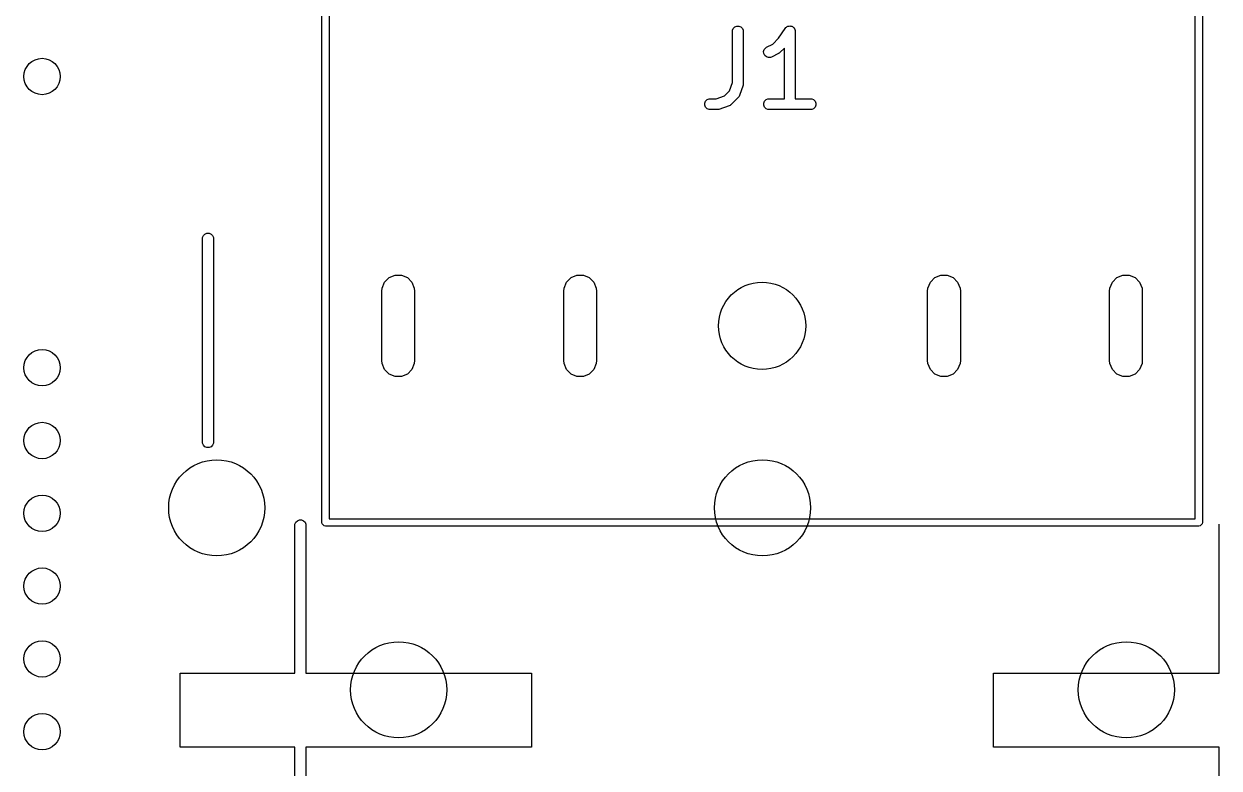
# Model space of a CAD drawing. Extents: x 0.58 to 7.69, y -5.21 to -0.56.
# Drawn here: x 3.144 to 3.79, y -1.401 to -0.998 of the extents above; entities that cross this region are included whole.
import ezdxf

# ---------------------------------------------------------------- set-up
doc = ezdxf.new("R2010")
doc.units = 0
doc.header["$MEASUREMENT"] = 0
doc.layers.add('BLACK', color=7, linetype='CONTINUOUS')

msp = doc.modelspace()

# ---------------------------------------------------------------- linework, layer by layer
at = {"layer": 'BLACK', "linetype": 'CONTINUOUS'}
for p, q in [((3.3049, -1.26772), (3.3049, -0.83465)), ((3.30884, -0.83661), (3.30884, -1.26575)), ((3.77734, -1.26575), (3.77734, -0.83661)), ((3.78128, -0.83465), (3.78128, -1.26772)), ((3.52701, -1.00216), (3.52707, -1.00158)), ((3.52701, -1.0298), (3.52701, -1.00216)), ((3.52707, -1.00158), (3.52751, -1.00052)), ((3.52751, -1.00052), (3.52833, -0.9997)), ((3.52833, -0.9997), (3.52939, -0.99926)), ((3.52939, -0.99926), (3.53054, -0.99926)), ((3.53054, -0.99926), (3.53161, -0.9997)), ((3.53161, -0.9997), (3.53242, -1.00052)), ((3.53242, -1.00052), (3.53286, -1.00158)), ((3.53286, -1.00158), (3.53292, -1.00216)), ((3.53292, -1.00216), (3.53292, -1.03028)), ((3.55204, -1.0059), (3.55563, -1.00052)), ((3.55563, -1.00052), (3.55563, -1.00052)), ((3.55563, -1.00052), (3.55563, -1.00052)), ((3.55563, -1.00052), (3.55564, -1.00052)), ((3.55564, -1.00052), (3.556, -1.00007)), ((3.556, -1.00007), (3.55624, -0.99991)), ((3.55624, -0.99991), (3.55645, -0.9997)), ((3.55645, -0.9997), (3.55672, -0.99959)), ((3.55672, -0.99959), (3.55696, -0.99943)), ((3.55696, -0.99943), (3.55724, -0.99937)), ((3.55724, -0.99937), (3.55751, -0.99926)), ((3.55751, -0.99926), (3.5578, -0.99926)), ((3.5578, -0.99926), (3.55809, -0.99921)), ((3.55809, -0.99921), (3.55837, -0.99926)), ((3.55837, -0.99926), (3.55866, -0.99926)), ((3.55866, -0.99926), (3.55893, -0.99937)), ((3.55893, -0.99937), (3.55922, -0.99943)), ((3.55922, -0.99943), (3.55946, -0.99959)), ((3.55946, -0.99959), (3.55973, -0.9997)), ((3.55973, -0.9997), (3.55993, -0.99991)), ((3.55993, -0.99991), (3.56017, -1.00007)), ((3.56017, -1.00007), (3.56034, -1.00031)), ((3.56034, -1.00031), (3.56054, -1.00052)), ((3.56054, -1.00052), (3.56065, -1.00078)), ((3.56065, -1.00078), (3.56082, -1.00103)), ((3.56082, -1.00103), (3.56087, -1.00131)), ((3.56087, -1.00131), (3.56098, -1.00158)), ((3.56098, -1.00158), (3.56104, -1.00215)), ((3.56104, -1.00215), (3.56104, -1.00216)), ((3.56104, -1.00216), (3.56104, -1.00216)), ((3.56104, -1.00216), (3.56104, -1.00216)), ((3.56104, -1.00216), (3.56104, -1.03858)), ((3.54884, -1.00911), (3.55204, -1.0059)), ((3.54391, -1.01304), (3.54427, -1.01194)), ((3.54399, -1.01419), (3.54391, -1.01304)), ((3.54451, -1.01522), (3.54399, -1.01419)), ((3.54427, -1.01194), (3.54503, -1.01107)), ((3.54503, -1.01107), (3.54552, -1.01077)), ((3.54552, -1.01077), (3.54884, -1.00911)), ((3.55191, -1.01417), (3.54816, -1.01605)), ((3.55216, -1.01402), (3.55191, -1.01417)), ((3.55223, -1.01399), (3.55216, -1.01402)), ((3.55231, -1.01392), (3.55223, -1.01399)), ((3.5524, -1.01386), (3.55231, -1.01392)), ((3.55245, -1.01381), (3.5524, -1.01386)), ((3.55268, -1.01362), (3.55245, -1.01381)), ((3.55514, -1.01116), (3.55268, -1.01362)), ((3.55514, -1.03858), (3.55514, -1.01116)), ((3.54538, -1.01597), (3.54451, -1.01522)), ((3.54647, -1.01634), (3.54538, -1.01597)), ((3.54762, -1.01625), (3.54647, -1.01634)), ((3.54816, -1.01605), (3.54762, -1.01625)), ((3.52275, -1.03707), (3.52551, -1.03431)), ((3.52551, -1.03431), (3.52701, -1.0298)), ((3.53277, -1.03121), (3.53089, -1.03684)), ((3.53283, -1.03093), (3.53277, -1.03121)), ((3.53286, -1.03086), (3.53283, -1.03093)), ((3.53287, -1.03075), (3.53286, -1.03086)), ((3.5329, -1.03065), (3.53287, -1.03075)), ((3.53292, -1.03028), (3.53289, -1.03057)), ((3.53289, -1.03057), (3.5329, -1.03065)), ((3.51207, -1.04095), (3.51251, -1.03989)), ((3.51207, -1.0421), (3.51207, -1.04095)), ((3.51251, -1.03989), (3.51333, -1.03907)), ((3.51333, -1.03907), (3.51439, -1.03863)), ((3.51439, -1.03863), (3.51497, -1.03858)), ((3.51497, -1.03858), (3.51824, -1.03858)), ((3.51824, -1.03858), (3.52275, -1.03707)), ((3.53018, -1.03799), (3.52643, -1.04174)), ((3.53055, -1.03754), (3.53018, -1.03799)), ((3.53059, -1.03745), (3.53055, -1.03754)), ((3.53066, -1.03737), (3.53059, -1.03745)), ((3.53089, -1.03684), (3.53066, -1.03737)), ((3.54394, -1.04095), (3.54438, -1.03989)), ((3.54394, -1.0421), (3.54394, -1.04095)), ((3.54438, -1.03989), (3.5452, -1.03907)), ((3.5452, -1.03907), (3.54626, -1.03863)), ((3.54626, -1.03863), (3.54684, -1.03858)), ((3.54684, -1.03858), (3.55514, -1.03858)), ((3.56104, -1.03858), (3.56934, -1.03858)), ((3.56934, -1.03858), (3.56991, -1.03863)), ((3.56991, -1.03863), (3.57098, -1.03907)), ((3.57098, -1.03907), (3.57179, -1.03989)), ((3.57179, -1.03989), (3.57223, -1.04095)), ((3.57223, -1.04095), (3.57223, -1.0421)), ((3.51251, -1.04317), (3.51207, -1.0421)), ((3.51333, -1.04398), (3.51251, -1.04317)), ((3.51439, -1.04442), (3.51333, -1.04398)), ((3.51497, -1.04448), (3.51439, -1.04442)), ((3.51872, -1.04448), (3.51497, -1.04448)), ((3.51901, -1.04445), (3.51872, -1.04448)), ((3.51909, -1.04446), (3.51901, -1.04445)), ((3.51919, -1.04443), (3.51909, -1.04446)), ((3.51929, -1.04442), (3.51919, -1.04443)), ((3.51937, -1.04439), (3.51929, -1.04442)), ((3.51965, -1.04433), (3.51937, -1.04439)), ((3.52528, -1.04245), (3.51965, -1.04433)), ((3.52581, -1.04222), (3.52528, -1.04245)), ((3.52589, -1.04215), (3.52581, -1.04222)), ((3.52598, -1.04211), (3.52589, -1.04215)), ((3.52643, -1.04174), (3.52598, -1.04211)), ((3.54438, -1.04317), (3.54394, -1.0421)), ((3.5452, -1.04398), (3.54438, -1.04317)), ((3.54626, -1.04442), (3.5452, -1.04398)), ((3.54684, -1.04448), (3.54626, -1.04442)), ((3.56934, -1.04448), (3.54684, -1.04448)), ((3.56991, -1.04442), (3.56934, -1.04448)), ((3.57098, -1.04398), (3.56991, -1.04442)), ((3.57179, -1.04317), (3.57098, -1.04398)), ((3.57223, -1.0421), (3.57179, -1.04317)), ((3.24081, -1.11262), (3.24164, -1.1118)), ((3.24164, -1.1118), (3.24272, -1.11135)), ((3.24272, -1.11135), (3.24389, -1.11135)), ((3.24389, -1.11135), (3.24497, -1.1118)), ((3.24497, -1.1118), (3.2458, -1.11262)), ((3.24031, -1.11429), (3.24036, -1.11371)), ((3.24031, -1.22429), (3.24031, -1.11429)), ((3.24036, -1.11371), (3.24081, -1.11262)), ((3.2458, -1.11262), (3.24625, -1.11371)), ((3.24625, -1.11371), (3.24631, -1.11429)), ((3.24631, -1.11429), (3.24631, -1.22429)), ((3.33755, -1.14099), (3.33887, -1.1378)), ((3.33887, -1.1378), (3.34132, -1.13535)), ((3.34132, -1.13535), (3.34451, -1.13403)), ((3.34451, -1.13403), (3.34797, -1.13403)), ((3.34797, -1.13403), (3.35116, -1.13535)), ((3.35116, -1.13535), (3.35361, -1.1378)), ((3.35361, -1.1378), (3.35493, -1.14099)), ((3.43598, -1.14099), (3.4373, -1.1378)), ((3.4373, -1.1378), (3.43974, -1.13535)), ((3.43974, -1.13535), (3.44294, -1.13403)), ((3.44294, -1.13403), (3.44639, -1.13403)), ((3.44639, -1.13403), (3.44959, -1.13535)), ((3.44959, -1.13535), (3.45203, -1.1378)), ((3.45203, -1.1378), (3.45335, -1.14099)), ((3.63283, -1.14099), (3.63415, -1.1378)), ((3.63415, -1.1378), (3.63659, -1.13535)), ((3.63659, -1.13535), (3.63979, -1.13403)), ((3.63979, -1.13403), (3.64324, -1.13403)), ((3.64324, -1.13403), (3.64644, -1.13535)), ((3.64644, -1.13535), (3.64888, -1.1378)), ((3.64888, -1.1378), (3.6502, -1.14099)), ((3.73125, -1.14099), (3.73258, -1.1378)), ((3.73258, -1.1378), (3.73502, -1.13535)), ((3.73502, -1.13535), (3.73821, -1.13403)), ((3.73821, -1.13403), (3.74167, -1.13403)), ((3.74167, -1.13403), (3.74486, -1.13535)), ((3.74486, -1.13535), (3.74731, -1.1378)), ((3.74731, -1.1378), (3.74863, -1.14099)), ((3.33738, -1.14272), (3.33755, -1.14099)), ((3.33738, -1.18012), (3.33738, -1.14272)), ((3.35493, -1.14099), (3.3551, -1.14272)), ((3.3551, -1.14272), (3.3551, -1.18012)), ((3.43581, -1.14272), (3.43598, -1.14099)), ((3.43581, -1.18012), (3.43581, -1.14272)), ((3.45335, -1.14099), (3.45352, -1.14272)), ((3.45352, -1.14272), (3.45352, -1.18012)), ((3.63266, -1.14272), (3.63283, -1.14099)), ((3.63266, -1.18012), (3.63266, -1.14272)), ((3.6502, -1.14099), (3.65037, -1.14272)), ((3.65037, -1.14272), (3.65037, -1.18012)), ((3.73108, -1.14272), (3.73125, -1.14099)), ((3.73108, -1.18012), (3.73108, -1.14272)), ((3.74863, -1.14099), (3.7488, -1.14272)), ((3.7488, -1.14272), (3.7488, -1.18012)), ((3.33755, -1.18185), (3.33738, -1.18012)), ((3.33887, -1.18504), (3.33755, -1.18185)), ((3.35493, -1.18185), (3.35361, -1.18504)), ((3.3551, -1.18012), (3.35493, -1.18185)), ((3.43598, -1.18185), (3.43581, -1.18012)), ((3.4373, -1.18504), (3.43598, -1.18185)), ((3.45335, -1.18185), (3.45203, -1.18504)), ((3.45352, -1.18012), (3.45335, -1.18185)), ((3.63283, -1.18185), (3.63266, -1.18012)), ((3.63415, -1.18504), (3.63283, -1.18185)), ((3.6502, -1.18185), (3.64888, -1.18504)), ((3.65037, -1.18012), (3.6502, -1.18185)), ((3.73125, -1.18185), (3.73108, -1.18012)), ((3.73258, -1.18504), (3.73125, -1.18185)), ((3.74863, -1.18185), (3.74731, -1.18504)), ((3.7488, -1.18012), (3.74863, -1.18185)), ((3.34132, -1.18748), (3.33887, -1.18504)), ((3.34451, -1.18881), (3.34132, -1.18748)), ((3.34797, -1.18881), (3.34451, -1.18881)), ((3.35116, -1.18748), (3.34797, -1.18881)), ((3.35361, -1.18504), (3.35116, -1.18748)), ((3.43974, -1.18748), (3.4373, -1.18504)), ((3.44294, -1.18881), (3.43974, -1.18748)), ((3.44639, -1.18881), (3.44294, -1.18881)), ((3.44959, -1.18748), (3.44639, -1.18881)), ((3.45203, -1.18504), (3.44959, -1.18748)), ((3.63659, -1.18748), (3.63415, -1.18504)), ((3.63979, -1.18881), (3.63659, -1.18748)), ((3.64324, -1.18881), (3.63979, -1.18881)), ((3.64644, -1.18748), (3.64324, -1.18881)), ((3.64888, -1.18504), (3.64644, -1.18748)), ((3.73502, -1.18748), (3.73258, -1.18504)), ((3.73821, -1.18881), (3.73502, -1.18748)), ((3.74167, -1.18881), (3.73821, -1.18881)), ((3.74486, -1.18748), (3.74167, -1.18881)), ((3.74731, -1.18504), (3.74486, -1.18748)), ((3.24036, -1.22488), (3.24031, -1.22429)), ((3.24081, -1.22596), (3.24036, -1.22488)), ((3.24164, -1.22679), (3.24081, -1.22596)), ((3.24272, -1.22723), (3.24164, -1.22679)), ((3.24389, -1.22723), (3.24272, -1.22723)), ((3.24497, -1.22679), (3.24389, -1.22723)), ((3.2458, -1.22596), (3.24497, -1.22679)), ((3.24625, -1.22488), (3.2458, -1.22596)), ((3.24631, -1.22429), (3.24625, -1.22488)), ((3.29081, -1.26762), (3.29164, -1.2668)), ((3.29164, -1.2668), (3.29272, -1.26635)), ((3.29272, -1.26635), (3.29389, -1.26635)), ((3.29389, -1.26635), (3.29497, -1.2668)), ((3.29497, -1.2668), (3.2958, -1.26762)), ((3.30884, -1.26575), (3.77734, -1.26575)), ((3.29031, -1.26929), (3.29036, -1.26871)), ((3.29031, -1.34929), (3.29031, -1.26929)), ((3.29036, -1.26871), (3.29081, -1.26762)), ((3.2958, -1.26762), (3.29625, -1.26871)), ((3.29625, -1.26871), (3.29631, -1.26929)), ((3.29631, -1.26929), (3.29631, -1.34929)), ((3.30505, -1.26847), (3.3049, -1.26772)), ((3.30612, -1.26954), (3.30505, -1.26847)), ((3.30687, -1.26969), (3.30612, -1.26954)), ((3.77931, -1.26969), (3.30687, -1.26969)), ((3.78006, -1.26954), (3.77931, -1.26969)), ((3.78113, -1.26847), (3.78006, -1.26954)), ((3.78128, -1.26772), (3.78113, -1.26847)), ((3.79031, -1.26929), (3.79036, -1.26871)), ((3.79031, -1.34929), (3.79031, -1.26929)), ((3.22831, -1.38929), (3.22831, -1.34929)), ((3.22831, -1.34929), (3.29031, -1.34929)), ((3.29631, -1.34929), (3.41831, -1.34929)), ((3.41831, -1.34929), (3.41831, -1.38929)), ((3.66831, -1.38929), (3.66831, -1.34929)), ((3.66831, -1.34929), (3.79031, -1.34929)), ((3.29031, -1.38929), (3.22831, -1.38929)), ((3.29031, -1.41629), (3.29031, -1.38929)), ((3.41831, -1.38929), (3.29631, -1.38929)), ((3.29631, -1.38929), (3.29631, -1.41629)), ((3.79031, -1.38929), (3.66831, -1.38929)), ((3.79031, -1.42129), (3.79031, -1.38929))]:
    msp.add_line(p, q, dxfattribs=at)
at = {"layer": 'BLACK'}
for centre, radius in [((3.15354, -1.02657), 0.00984), ((3.54309, -1.16142), 0.02362), ((3.15354, -1.18406), 0.00984), ((3.15354, -1.22343), 0.00984), ((3.24803, -1.25984), 0.026), ((3.54331, -1.25984), 0.026), ((3.15354, -1.2628), 0.00984), ((3.15354, -1.30217), 0.00984), ((3.15354, -1.34154), 0.00984), ((3.34646, -1.35827), 0.026), ((3.74016, -1.35827), 0.026), ((3.15354, -1.38091), 0.00984)]:
    msp.add_circle(centre, radius, dxfattribs=at)

doc.saveas('drawing.dxf')
